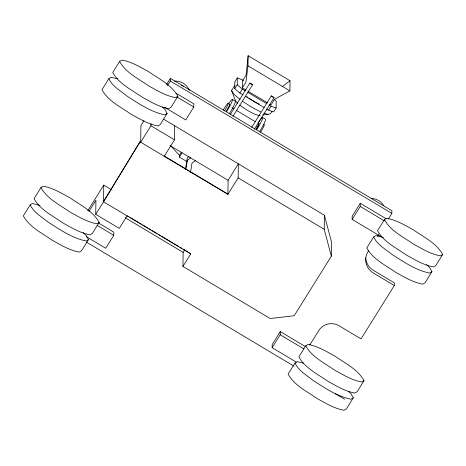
<?xml version="1.0" encoding="UTF-8"?>
<svg xmlns="http://www.w3.org/2000/svg" width="466" height="466" viewBox="0 0 466 466"><rect width="100%" height="100%" fill="white"/><g stroke="black" fill="none" stroke-linecap="round" stroke-linejoin="round"><path stroke-width="0.7" d="M127.084 215.869L119.284 228.387L95.734 214.313L95.926 200.269L89.006 211.372M111.263 189.575L103.767 185.095L103.534 201.801L95.734 214.313M86.466 236.751L105.706 248.25L113.774 235.313L113.821 232.126L98.536 222.998M163.537 119.133L324.4 215.245L331.542 242.11L331.349 256.149L294.197 315.721L270.146 318.528L182.94 266.418L190.745 253.906L103.534 201.801L140.138 141.635L140.685 141.967M143.971 120.624L140.918 125.529L140.685 142.229L150.949 125.773L150.978 123.665M167.405 85.651L170.3 81.014L170.335 78.352L391.883 210.719L391.848 213.381L388.23 219.183M164.236 156.302L174.5 139.841L174.698 125.803M187.285 161.772L179.433 157.077L179.457 155.329L181.361 152.277M182.94 266.418L183.138 252.38L184.623 249.992M190.745 253.906L189.499 252.892M164.615 107.337L185.718 119.948L193.786 107.011L193.827 103.825L176.101 93.235M227.891 194.339L228.09 180.295L238.353 163.834L238.155 177.878L227.891 194.339L140.132 141.903M242.996 94.901L239.885 93.043L234.748 88.726L234.847 81.806L237.31 77.857L243.73 80.443M234.748 88.726L237.211 84.777L237.31 77.857M246.106 90.089L242.367 87.858L242.466 80.938L246.065 75.166L248.128 55.71L290.038 80.752L289.899 90.876L274.631 99.211L271.031 104.984L269.785 104.238M242.367 87.858L245.966 82.086L247.982 65.834L248.128 55.71M296.347 362.152L272.144 347.694L272.185 344.508L280.258 331.571L305.405 346.599M266.674 109.05L268.55 110.168L273.647 111.968L276.111 108.019L276.204 101.099L274.183 99.386M272.144 347.694L280.212 334.757L280.258 331.571M331.349 256.149L324.202 229.289L324.4 215.245M381.328 236.821L352.15 219.393L352.197 216.207L360.265 203.269L386.029 218.665M352.15 219.393L360.224 206.455L360.265 203.269M309.744 345.038L318.791 330.534A14.714 14.399 0.8 0 1 339.015 325.751L361.028 338.904L394.312 285.536L394.347 282.874L373.283 270.292A15.827 15.489 0.8 0 1 365.728 258.007M185.526 169.036L187.326 157.77L189.091 156.512M185.829 169.473L187.291 160.321L190.821 157.799M190.53 172.338L191.998 163.129L195.551 160.601M103.539 201.533L140.138 141.635M237.66 103.295A14.562 2.586 31.8 0 1 235.243 100.062L231.544 90.55L234.8 85.278M271.969 111.322L270.519 113.663L267.868 114.461L262.801 114.939M40.059 205.506L32.445 203.467L30.191 204.836L23.3 215.886C29.492 227.21 42.138 233.14 52.338 240.334C60.941 245 69.516 250.393 79.319 252.071L81.573 250.702L88.464 239.652L86.286 235.633L83.14 232.604M40.95 187.582L34.059 198.632C40.251 209.962 52.897 215.886 63.096 223.08C71.7 227.752 80.274 233.146 90.078 234.817L92.332 233.454L99.223 222.399C93.025 211.075 80.385 205.151 70.185 197.957C61.582 193.285 53.008 187.891 43.204 186.214L40.95 187.582C47.142 198.906 59.788 204.836 69.987 212.03C78.591 216.702 87.165 222.096 96.969 223.767L99.223 222.399M117.461 78.812L111.112 77.321L108.858 78.69L101.967 89.74C108.159 101.064 120.805 106.994 131.004 114.187C139.608 118.859 148.182 124.253 157.986 125.925L160.24 124.556L167.131 113.506L164.952 109.487L162.331 106.964M119.616 61.442L112.725 72.492C118.917 83.816 131.563 89.74 141.763 96.934C150.367 101.605 158.941 106.999 168.739 108.677L170.999 107.308L177.89 96.258C171.692 84.934 159.052 79.004 148.852 71.811C140.243 67.139 131.674 61.745 121.871 60.073L119.616 61.442C125.808 72.766 138.454 78.69 148.654 85.884C157.258 90.555 165.832 95.949 175.635 97.627L177.89 96.258M87.725 210.818L103.767 185.095M166.513 84.48L170.335 78.352M179.433 157.077L182.09 152.819M239.885 93.043L242.349 89.093L237.211 84.777M230.256 114.508L249.869 83.059L251.395 83.781L252.601 84.795L232.988 116.25M249.06 98.134L254.238 101.483M251.727 127.335L271.34 95.885L272.866 96.608L274.072 97.627L254.459 129.076M268.55 110.168L271.014 106.219L276.111 108.019M303.605 363.177L297.261 361.686L295.001 363.055L288.11 374.105C294.308 385.429 306.948 391.358 317.148 398.552C325.757 403.224 334.326 408.618 344.129 410.29L346.384 408.921L353.275 397.871L351.096 393.852L348.481 391.329M305.76 345.801L298.869 356.857C305.067 368.181 317.707 374.105 327.907 381.299C336.51 385.97 345.085 391.364 354.888 393.042L357.142 391.673L364.033 380.623C357.841 369.293 345.195 363.369 334.996 356.175C326.392 351.504 317.818 346.11 308.014 344.438L305.76 345.801C311.958 357.131 324.598 363.055 334.798 370.249C343.401 374.92 351.976 380.314 361.779 381.986L364.033 380.623M383.535 237.584L375.922 235.54L373.668 236.909L366.777 247.959C372.975 259.288 385.615 265.212 395.815 272.406C404.418 277.078 412.993 282.472 422.796 284.144L425.05 282.78L431.941 271.725L429.763 267.711L426.617 264.682M384.427 219.661L377.536 230.711C383.728 242.035 396.374 247.964 406.573 255.158C415.177 259.824 423.751 265.224 433.555 266.896L435.809 265.527L442.7 254.477C436.508 243.153 423.862 237.223 413.662 230.029C405.059 225.363 396.484 219.964 386.681 218.292L384.427 219.661C390.619 230.985 403.265 236.909 413.464 244.102C422.068 248.774 430.642 254.168 440.446 255.846L442.7 254.477M368.74 250.44L367.977 251.663A15.827 15.489 0.8 0 0 373.249 272.954L394.312 285.536M377.512 236.367L378.66 234.532M282.099 86.734L290.038 80.752M167.131 113.506L164.877 114.875C150.792 112.009 138.682 103.522 126.752 95.938C120.444 90.707 112.382 86.46 108.858 78.69M88.464 239.652L86.21 241.021C72.131 238.155 60.015 229.668 48.085 222.084C41.777 216.847 33.715 212.607 30.191 204.836M431.941 271.725L429.687 273.093C415.608 270.228 403.492 261.741 391.562 254.156C385.254 248.926 377.192 244.679 373.668 236.909M353.275 397.871L351.02 399.24C336.941 396.374 324.831 387.887 312.902 380.303C306.587 375.072 298.525 370.825 295.001 363.055M256.853 126.921L258.216 126.525M258.461 115.347L259.906 115.213M252.601 84.795L250.131 83.624L249.869 83.059M274.072 97.627L273.292 97.528L271.34 95.885M263.96 113.087L267.868 114.461M254.209 101.524L259.09 104.099M260.704 111.945L250.953 106.796L242.361 101.139M247.982 65.834L289.899 90.876M247.976 91.208L267.292 102.747M242.349 89.093L245.465 90.952M247.959 92.443L266.651 103.609M269.144 105.1L271.014 106.219M245.477 96.386L264.175 107.553M232.487 99.549L235.4 101.291A12.372 1.299 -59.1 0 1 229.54 113.401M262.667 117.578L265.579 119.319A12.372 1.299 -59.1 0 1 259.719 131.429M232.01 107.745L233.868 108.852M236.349 110.337L255.554 121.812M170.3 81.014L391.848 213.381M177.028 96.998L193.786 107.011M360.224 206.455L384.427 220.919M150.949 125.773L174.5 139.841M238.155 177.878L324.202 229.289M170.049 145.619L228.09 180.295M164.236 156.034L227.897 194.072M127.713 215.979L128.96 216.725M130.212 217.471L138.326 222.317M139.573 223.063L141.443 224.181M142.695 224.927L147.687 227.909M148.934 228.655L150.803 229.773M152.056 230.519L157.048 233.501M158.294 234.247L160.17 235.365M161.417 236.116L172.647 242.827M173.9 243.572L178.892 246.555M180.138 247.3L182.008 248.419M183.26 249.164L188.252 252.147M125.098 217.698L183.138 252.38M97.015 225.299L113.774 235.313M280.212 334.757L303.797 348.848M86.175 242.005L293.999 366.171M335.2 393.624L344.654 399.275M246.77 96.625L247.912 97.377M240.124 99.474L234.113 94.441L231.544 90.55M170.702 145.881L179.457 155.329M259.958 115.242A14.562 2.586 31.8 0 1 239.67 105.013M258.974 121.463A12.372 1.299 -59.1 0 1 262.591 118.347A12.372 1.299 -59.1 0 1 256.807 129.688M257.925 122.995A12.372 1.299 -59.1 0 1 258.636 121.946M228.794 103.435A12.372 1.299 -59.1 0 1 232.412 100.318A12.372 1.299 -59.1 0 1 226.627 111.659M229.243 104.221A7.141 0.751 -59.1 0 1 226.161 111.357M263.791 124.865A7.141 0.751 -59.1 0 1 260.71 132M223.243 110.058A7.141 0.751 -59.1 0 1 228.258 103.062A7.141 0.751 -59.1 0 1 224.705 110.489M371.163 198.417A15.017 14.696 0.8 0 1 383.868 205.873M174.447 81.078A15.017 14.696 0.8 0 1 189.388 90.456M181.42 85.237A15.017 14.696 0.8 0 1 183.359 86.257M259.067 123.542L256.317 129.082L258.729 124.643L258.653 123.665L259.067 123.542"/></g></svg>
